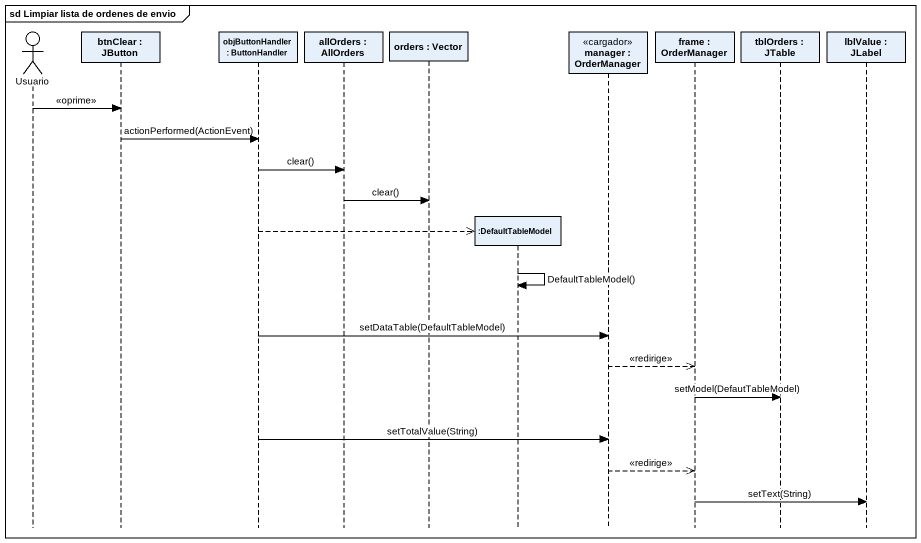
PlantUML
@startuml
mainframe sd Limpiar lista de ordenes de envio
hide footbox
actor Usuario
participant "btnClear : JButton" as btnClear
participant "objButtonHandler : ButtonHandler" as objButtonHandler
participant "allOrders : AllOrders" as allOrders
participant "orders : Vector" as orders
participant ":DefaultTableModel" as DefaultTableModel
participant "manager : OrderManager" as manager <<cargador>>
participant "frame : OrderManager" as frame_
participant "tblOrders : JTable" as tblOrders
participant "lblValue : JLabel" as lblValue

Usuario -> btnClear : <<oprime>>
btnClear -> objButtonHandler : actionPerformed(ActionEvent)
objButtonHandler -> allOrders : clear()
allOrders -> orders : clear()
objButtonHandler -->> DefaultTableModel **
DefaultTableModel -> DefaultTableModel : DefaultTableModel()
objButtonHandler -> manager : setDataTable(DefaultTableModel)
manager -->> frame_ : <<redirige>>
frame_ -> tblOrders : setModel(DefautTableModel)
objButtonHandler -> manager : setTotalValue(String)
manager -->> frame_ : <<redirige>>
frame_ -> lblValue : setText(String)
@enduml
